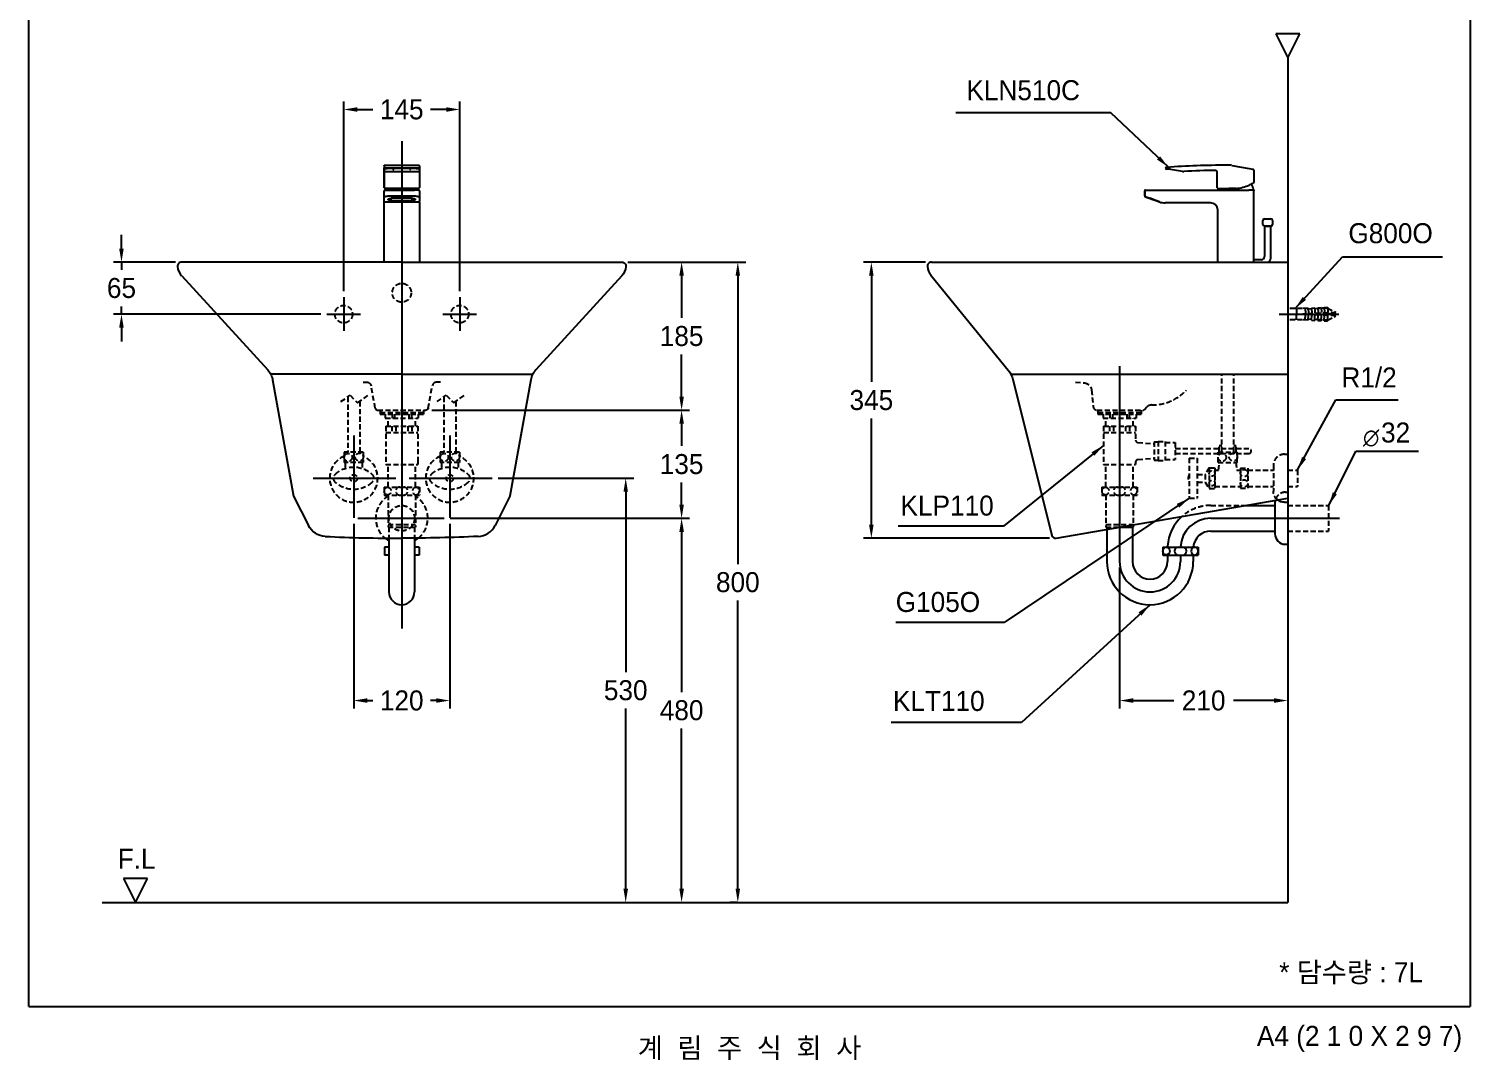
# Model space of a CAD drawing. Header units: millimetres. Extents: x 0 to 1800, y -67 to 2530.
# Drawn here: x 0 to 1800, y -67 to 1222 of the extents above; entities that cross this region are included whole.
import ezdxf
from ezdxf.enums import TextEntityAlignment as Align
from ezdxf.lldxf.tags import DXFTag

# ---------------------------------------------------------------- set-up
doc = ezdxf.new("R2010")
doc.units = ezdxf.units.MM
doc.linetypes.add('DASHED2', pattern=[9.525, 6.35, -3.175])
doc.layers.get('Defpoints').update_dxf_attribs({"color": 1})
for name, color, linetype in [('TEXT', 7, 'Continuous'), ('내부선 및 부속', 4, 'Continuous'), ('도각라인', 7, 'Continuous'), ('외형선', 3, 'Continuous'), ('점선', 6, 'DASHED2'), ('중심선', 1, 'DASHED'), ('치수선', 7, 'Continuous')]:
    doc.layers.add(name, color=color, linetype=linetype)
doc.styles.add('____', font='')
doc.styles.add('타이틀', font='H2GTRM.TTF', dxfattribs={"height": 25})
doc.styles.get('____').set_extended_font_data('굴림')
tags = doc.linetypes.add('DASHDOT', pattern=[70, 31, -13, 13, -13]).pattern_tags.tags
tags[10:11] = [DXFTag(74, 4), DXFTag(75, 0), DXFTag(340, '0'), DXFTag(46, 0.0), DXFTag(50, 0.0), DXFTag(44, 0.0), DXFTag(45, 0.0)]
tags[8:9] = [DXFTag(74, 4), DXFTag(75, 0), DXFTag(340, '0'), DXFTag(46, 0.0), DXFTag(50, 0.0), DXFTag(44, 0.0), DXFTag(45, 0.0)]
tags[6:7] = [DXFTag(74, 4), DXFTag(75, 0), DXFTag(340, '0'), DXFTag(46, 0.0), DXFTag(50, 0.0), DXFTag(44, 0.0), DXFTag(45, 0.0)]
tags[4:5] = [DXFTag(74, 4), DXFTag(75, 0), DXFTag(340, '0'), DXFTag(46, 0.0), DXFTag(50, 0.0), DXFTag(44, 0.0), DXFTag(45, 0.0)]
tags = doc.linetypes.add('DASHED', pattern=[25.72, 12.86, -12.86]).pattern_tags.tags
tags[6:7] = [DXFTag(74, 4), DXFTag(75, 0), DXFTag(340, '0'), DXFTag(46, 0.0), DXFTag(50, 0.0), DXFTag(44, 0.0), DXFTag(45, 0.0)]
tags[4:5] = [DXFTag(74, 4), DXFTag(75, 0), DXFTag(340, '0'), DXFTag(46, 0.0), DXFTag(50, 0.0), DXFTag(44, 0.0), DXFTag(45, 0.0)]
doc.dimstyles.new('MSADIM', dxfattribs={"dimtxt": 33, "dimasz": 17, "dimexe": 10, "dimexo": 7.5, "dimgap": 10, "dimtad": 0, "dimtih": 1, "dimtoh": 1, "dimdec": 0, "dimzin": 1, "dimdsep": 46, "dimtxsty": '____', "dimcen": 11.25, "dimadec": 0, "dimazin": 0, "dimtfac": 1, "dimtdec": 0, "dimtix": 1, "dimtmove": 0, "dimatfit": 3, "dimfxl": 0, "dimtolj": 1, "dimtzin": 1, "dimarcsym": 0})

# ---------------------------------------------------------------- blocks, each defined once
blk = doc.blocks.new('*D4')
at = {"layer": 'Defpoints', "color": 0, "linetype": 'Continuous'}
for p in [(538.2, 1120.9), (393.2, 886.2), (538.2, 886.2)]:
    blk.add_point(p, dxfattribs=at)
at = {"layer": '치수선', "color": 0, "linetype": 'Continuous', "lineweight": -2}
for p, q in [((393.2, 893.7), (393.2, 1130.9)), ((410.2, 1120.9), (429.8, 1120.9)), ((521.2, 1120.9), (501.7, 1120.9)), ((538.2, 893.7), (538.2, 1130.9))]:
    blk.add_line(p, q, dxfattribs=at)
at = {"layer": '치수선', "color": 0, "linetype": 'Continuous'}
for points in [[(410.2, 1123.7), (410.2, 1118), (393.2, 1120.9)], [(521.2, 1123.7), (521.2, 1118), (538.2, 1120.9)]]:
    blk.add_solid(points, dxfattribs=at)
at = {"layer": '치수선', "color": 0, "linetype": 'Continuous', "insert": (465.7, 1120.9), "char_height": 25, "attachment_point": 5, "style": '____'}
blk.add_mtext('\\A1;145', dxfattribs=at)
blk = doc.blocks.new('*D5')
at = {"layer": 'Defpoints', "color": 0, "linetype": 'Continuous'}
for p in [(115.7, 930.2), (190.7, 930.2), (372.2, 865.2)]:
    blk.add_point(p, dxfattribs=at)
at = {"layer": '치수선', "color": 0, "linetype": 'Continuous', "lineweight": -2}
for p, q in [((115.7, 947.2), (115.7, 964.2)), ((183.2, 930.2), (105.7, 930.2)), ((115.7, 930.2), (115.7, 920.5)), ((364.7, 865.2), (105.7, 865.2)), ((115.7, 865.2), (115.7, 874.9)), ((115.7, 848.2), (115.7, 831.2))]:
    blk.add_line(p, q, dxfattribs=at)
at = {"layer": '치수선', "color": 0, "linetype": 'Continuous'}
for points in [[(112.8, 947.2), (118.5, 947.2), (115.7, 930.2)], [(112.8, 848.2), (118.5, 848.2), (115.7, 865.2)]]:
    blk.add_solid(points, dxfattribs=at)
at = {"layer": '치수선', "color": 0, "linetype": 'Continuous', "insert": (115.7, 897.7), "char_height": 25, "attachment_point": 5, "style": '____'}
blk.add_mtext('\\A1;65', dxfattribs=at)
blk = doc.blocks.new('*D6')
at = {"layer": 'Defpoints', "color": 0, "linetype": 'Continuous'}
for p in [(740.7, 930.2), (495.7, 745.2), (815.2, 745.2)]:
    blk.add_point(p, dxfattribs=at)
at = {"layer": '치수선', "color": 0, "linetype": 'Continuous', "lineweight": -2}
for p, q in [((748.2, 930.2), (825.2, 930.2)), ((815.2, 913.2), (815.2, 860.5)), ((815.2, 762.2), (815.2, 814.8)), ((503.2, 745.2), (825.2, 745.2))]:
    blk.add_line(p, q, dxfattribs=at)
at = {"layer": '치수선', "color": 0, "linetype": 'Continuous'}
for points in [[(812.4, 913.2), (818.1, 913.2), (815.2, 930.2)], [(812.4, 762.2), (818.1, 762.2), (815.2, 745.2)]]:
    blk.add_solid(points, dxfattribs=at)
at = {"layer": '치수선', "color": 0, "linetype": 'Continuous', "insert": (815.2, 837.7), "char_height": 25, "attachment_point": 5, "style": '____'}
blk.add_mtext('\\A1;185', dxfattribs=at)
blk = doc.blocks.new('*D7')
at = {"layer": 'Defpoints', "color": 0, "linetype": 'Continuous'}
for p in [(495.7, 745.2), (518.7, 610.2), (815.2, 610.2)]:
    blk.add_point(p, dxfattribs=at)
at = {"layer": '치수선', "color": 0, "linetype": 'Continuous', "lineweight": -2}
for p, q in [((503.2, 745.2), (825.2, 745.2)), ((815.2, 728.2), (815.2, 700.5)), ((815.2, 627.2), (815.2, 654.8)), ((526.2, 610.2), (825.2, 610.2))]:
    blk.add_line(p, q, dxfattribs=at)
at = {"layer": '치수선', "color": 0, "linetype": 'Continuous'}
for points in [[(812.4, 728.2), (818.1, 728.2), (815.2, 745.2)], [(812.4, 627.2), (818.1, 627.2), (815.2, 610.2)]]:
    blk.add_solid(points, dxfattribs=at)
at = {"layer": '치수선', "color": 0, "linetype": 'Continuous', "insert": (815.2, 677.7), "char_height": 25, "attachment_point": 5, "style": '____'}
blk.add_mtext('\\A1;135', dxfattribs=at)
blk = doc.blocks.new('*D8')
at = {"layer": 'Defpoints', "color": 0, "linetype": 'Continuous'}
for p in [(518.7, 610.2), (806.9, 130.2), (815.2, 130.2)]:
    blk.add_point(p, dxfattribs=at)
at = {"layer": '치수선', "color": 0, "linetype": 'Continuous', "lineweight": -2}
for p, q in [((526.2, 610.2), (825.2, 610.2)), ((815.2, 593.2), (815.2, 393)), ((815.2, 147.2), (815.2, 347.4)), ((814.4, 130.2), (825.2, 130.2))]:
    blk.add_line(p, q, dxfattribs=at)
at = {"layer": '치수선', "color": 0, "linetype": 'Continuous'}
for points in [[(812.4, 593.2), (818.1, 593.2), (815.2, 610.2)], [(812.4, 147.2), (818.1, 147.2), (815.2, 130.2)]]:
    blk.add_solid(points, dxfattribs=at)
at = {"layer": '치수선', "color": 0, "linetype": 'Continuous', "insert": (815.2, 370.2), "char_height": 25, "attachment_point": 5, "style": '____'}
blk.add_mtext('\\A1;480', dxfattribs=at)
blk = doc.blocks.new('*D9')
at = {"layer": 'Defpoints', "color": 0, "linetype": 'Continuous'}
for p in [(740.7, 930.2), (885.4, 130.2), (891.5, 130.2)]:
    blk.add_point(p, dxfattribs=at)
at = {"layer": '치수선', "color": 0, "linetype": 'Continuous', "lineweight": -2}
for p, q in [((748.2, 930.2), (895.4, 930.2)), ((885.4, 913.2), (885.4, 553)), ((885.4, 147.2), (885.4, 507.4)), ((884, 130.2), (875.4, 130.2))]:
    blk.add_line(p, q, dxfattribs=at)
at = {"layer": '치수선', "color": 0, "linetype": 'Continuous'}
for points in [[(882.6, 913.2), (888.2, 913.2), (885.4, 930.2)], [(882.6, 147.2), (888.2, 147.2), (885.4, 130.2)]]:
    blk.add_solid(points, dxfattribs=at)
at = {"layer": '치수선', "color": 0, "linetype": 'Continuous', "insert": (885.4, 530.2), "char_height": 25, "attachment_point": 5, "style": '____'}
blk.add_mtext('\\A1;800', dxfattribs=at)
blk = doc.blocks.new('*D10')
at = {"layer": 'Defpoints', "color": 0, "linetype": 'Continuous'}
for p in [(578.5, 660.2), (741, 130.2), (745.4, 130.2)]:
    blk.add_point(p, dxfattribs=at)
at = {"layer": '치수선', "color": 0, "linetype": 'Continuous', "lineweight": -2}
for p, q in [((586, 660.2), (755.4, 660.2)), ((745.4, 643.2), (745.4, 418)), ((745.4, 147.2), (745.4, 372.4)), ((748.5, 130.2), (755.4, 130.2))]:
    blk.add_line(p, q, dxfattribs=at)
at = {"layer": '치수선', "color": 0, "linetype": 'Continuous'}
for points in [[(742.6, 643.2), (748.2, 643.2), (745.4, 660.2)], [(742.6, 147.2), (748.2, 147.2), (745.4, 130.2)]]:
    blk.add_solid(points, dxfattribs=at)
at = {"layer": '치수선', "color": 0, "linetype": 'Continuous', "insert": (745.4, 395.2), "char_height": 25, "attachment_point": 5, "style": '____'}
blk.add_mtext('\\A1;530', dxfattribs=at)
blk = doc.blocks.new('*D11')
at = {"layer": 'Defpoints', "color": 0, "linetype": 'Continuous'}
for p in [(1127.2, 930.2), (1052.2, 585.2), (1282.2, 585.2)]:
    blk.add_point(p, dxfattribs=at)
at = {"layer": '치수선', "color": 0, "linetype": 'Continuous', "lineweight": -2}
for p, q in [((1119.7, 930.2), (1042.2, 930.2)), ((1052.2, 913.2), (1052.2, 780.5)), ((1052.2, 602.2), (1052.2, 734.9)), ((1274.7, 585.2), (1042.2, 585.2))]:
    blk.add_line(p, q, dxfattribs=at)
at = {"layer": '치수선', "color": 0, "linetype": 'Continuous'}
for points in [[(1049.3, 913.2), (1055, 913.2), (1052.2, 930.2)], [(1049.3, 602.2), (1055, 602.2), (1052.2, 585.2)]]:
    blk.add_solid(points, dxfattribs=at)
at = {"layer": '치수선', "color": 0, "linetype": 'Continuous', "insert": (1052.2, 757.7), "char_height": 25, "attachment_point": 5, "style": '____'}
blk.add_mtext('\\A1;345', dxfattribs=at)
blk = doc.blocks.new('*D12')
at = {"layer": 'Defpoints', "color": 0, "linetype": 'Continuous'}
for p in [(405.7, 610.6), (525.7, 610.6), (405.7, 382.4)]:
    blk.add_point(p, dxfattribs=at)
at = {"layer": '치수선', "color": 0, "linetype": 'Continuous', "lineweight": -2}
for p, q in [((405.7, 603.1), (405.7, 372.4)), ((525.7, 603.1), (525.7, 372.4)), ((422.7, 382.4), (429.8, 382.4)), ((508.7, 382.4), (501.6, 382.4))]:
    blk.add_line(p, q, dxfattribs=at)
at = {"layer": '치수선', "color": 0, "linetype": 'Continuous'}
for points in [[(422.7, 385.3), (422.7, 379.6), (405.7, 382.4)], [(508.7, 385.3), (508.7, 379.6), (525.7, 382.4)]]:
    blk.add_solid(points, dxfattribs=at)
at = {"layer": '치수선', "color": 0, "linetype": 'Continuous', "insert": (465.7, 382.4), "char_height": 25, "attachment_point": 5, "style": '____'}
blk.add_mtext('\\A1;120', dxfattribs=at)
blk = doc.blocks.new('*D13')
at = {"layer": 'Defpoints', "color": 0, "linetype": 'Continuous'}
for p in [(1362.2, 556.2), (1572.2, 394.8), (1572.2, 382.4)]:
    blk.add_point(p, dxfattribs=at)
at = {"layer": '치수선', "color": 0, "linetype": 'Continuous', "lineweight": -2}
for p, q in [((1362.2, 548.7), (1362.2, 372.4)), ((1379.2, 382.4), (1429.9, 382.4)), ((1555.2, 382.4), (1504.5, 382.4)), ((1572.2, 387.3), (1572.2, 372.4))]:
    blk.add_line(p, q, dxfattribs=at)
at = {"layer": '치수선', "color": 0, "linetype": 'Continuous'}
for points in [[(1379.2, 385.3), (1379.2, 379.6), (1362.2, 382.4)], [(1555.2, 385.3), (1555.2, 379.6), (1572.2, 382.4)]]:
    blk.add_solid(points, dxfattribs=at)
at = {"layer": '치수선', "color": 0, "linetype": 'Continuous', "insert": (1467.2, 382.4), "char_height": 25, "attachment_point": 5, "style": '____'}
blk.add_mtext('\\A1;210', dxfattribs=at)

msp = doc.modelspace()

# ---------------------------------------------------------------- linework, layer by layer
at = {"layer": '내부선 및 부속', "linetype": 'Continuous'}
for p, q in [((443.7, 1050.2), (443.7, 1047.9)), ((443.7, 1050.2), (443.7, 1050.1)), ((443.7, 1050.1), (443.7, 1046.2)), ((443.7, 1046.7), (443.7, 1047.9)), ((443.7, 1044.6), (443.7, 1046.7)), ((443.7, 1046.2), (443.7, 1045.4)), ((443.7, 1023.2), (443.7, 1045.8)), ((443.7, 1045.8), (443.7, 1044.5)), ((443.7, 1044.2), (443.7, 1045.4)), ((443.7, 1044.5), (443.7, 1044.6)), ((443.7, 1044.2), (443.7, 1027.3)), ((444.7, 1051.2), (486.7, 1051.2)), ((481.7, 1047.6), (449.7, 1047.6)), ((449.7, 1047.6), (449.7, 1047.4)), ((449.7, 1047.4), (481.7, 1047.4)), ((455.7, 1047), (454.7, 1047)), ((454.7, 1047), (454.7, 1046.4)), ((454.7, 1046.4), (454.7, 1046.1)), ((454.7, 1046.1), (455.7, 1046.1)), ((455.7, 1046.1), (455.7, 1047)), ((455.7, 1046.4), (455.7, 1047)), ((455.7, 1046.1), (455.7, 1046.4)), ((475.7, 1047), (475.7, 1046.4)), ((476.7, 1047), (475.7, 1047)), ((475.7, 1046.4), (475.7, 1046.1)), ((475.7, 1046.1), (476.7, 1046.1)), ((476.7, 1046.1), (475.7, 1046.1)), ((476.7, 1046.4), (476.7, 1047)), ((476.7, 1046.1), (476.7, 1047)), ((476.7, 1046.1), (476.7, 1046.4)), ((476.7, 1046.1), (476.7, 1046.1)), ((481.7, 1047.4), (481.7, 1047.6)), ((487.7, 1050.2), (487.7, 1047.9)), ((487.7, 1047.9), (487.7, 1046.7)), ((487.7, 1046.7), (487.7, 1044.6)), ((487.7, 1045.8), (487.7, 1045.8)), ((487.7, 1045.8), (487.7, 1023.2)), ((487.7, 1044.5), (487.7, 1044.6)), ((1419.7, 1047.4), (1419.7, 1047.6)), ((1419.7, 1047.6), (1419.7, 1047.4)), ((1425.6, 1045.7), (1420.6, 1046.4)), ((1440.7, 1043.6), (1425.6, 1045.7)), ((1502.2, 1051), (1523.9, 1047.2)), ((1523.9, 1047.2), (1528.9, 1046.3)), ((1529.7, 1045.3), (1529.7, 1045.2)), ((1529.7, 1044.2), (1529.7, 1045.2)), ((1529.7, 1044.2), (1529.7, 1029.8)), ((443.7, 1027.3), (443.7, 1023.2)), ((444.7, 1043.6), (486.7, 1043.6)), ((486.7, 1043.5), (486.7, 1043.6)), ((1484.2, 1023.2), (1484.2, 1041.8)), ((443.7, 1011.1), (443.7, 1019.2)), ((443.7, 930.2), (443.7, 1019.2)), ((443.7, 1006.3), (443.7, 1011.1)), ((445.1, 1022.2), (444.7, 1022.2)), ((444.7, 1020.2), (449.7, 1020.2)), ((486.3, 1022.2), (445.1, 1022.2)), ((449.7, 1020.2), (481.7, 1020.2)), ((449.7, 1012.9), (481.7, 1012.9)), ((478.7, 1009.9), (452.7, 1009.9)), ((452.7, 1007.2), (452.7, 1009.9)), ((478.7, 1007.2), (478.7, 1009.9)), ((486.7, 1020.2), (481.7, 1020.2)), ((486.7, 1022.2), (486.3, 1022.2)), ((487.7, 1019.2), (487.7, 1011.1)), ((487.7, 1011.1), (487.7, 1006.3)), ((1393.5, 1012.9), (1393.5, 1019.2)), ((1393.5, 1019.2), (1393.5, 1012.9)), ((1399.1, 1010.1), (1394.1, 1011.9)), ((1394.1, 1011.9), (1399.1, 1010.1)), ((1394.5, 1020.2), (1399.5, 1020.2)), ((1399.1, 1010.1), (1412.1, 1005.4)), ((1412.1, 1005.4), (1399.1, 1010.1)), ((1399.5, 1020.2), (1523.7, 1020.2)), ((1399.8, 1009.9), (1407.3, 1007.2)), ((1407.3, 1007.2), (1399.8, 1009.9)), ((1485.2, 1022.2), (1498.7, 1022.2)), ((1485.7, 1022.2), (1490.2, 1022.2)), ((1500.7, 1022.2), (1498.7, 1022.2)), ((1507.7, 1022.2), (1500.7, 1022.2)), ((1528.7, 1020.2), (1523.7, 1020.2)), ((1528.7, 1020.2), (1529.7, 1020.2)), ((1529.7, 1020.2), (1529.7, 1019.2)), ((1529.7, 930.2), (1529.7, 1019.2)), ((443.7, 1005.2), (443.7, 1006.3)), ((443.7, 930.2), (443.7, 1005.2)), ((444.7, 1005.4), (486.7, 1005.4)), ((452.7, 1007.2), (478.7, 1007.2)), ((487.7, 1005.2), (487.7, 1006.3)), ((487.7, 1005.2), (487.7, 1005.2)), ((487.7, 1005.2), (487.7, 930.2)), ((1475.7, 1004.2), (1419, 1004.2)), ((1484.7, 930.2), (1484.7, 995.2)), ((1541.1, 977.1), (1541.1, 982.2)), ((1543.1, 984.2), (1551.2, 984.2)), ((1543.1, 975.2), (1543.1, 937.2)), ((1543.1, 975.2), (1551.1, 975.2)), ((1547.1, 975.2), (1543.1, 975.2)), ((1549.5, 975.2), (1544.8, 975.2)), ((1551.1, 975.2), (1547.1, 975.2)), ((1551.2, 975.2), (1547.1, 975.2)), ((1551.1, 937.2), (1551.1, 975.2)), ((1553.1, 982.3), (1553.1, 977.1)), ((1529.7, 952.2), (1529.7, 957.2)), ((1529.7, 930.2), (1529.7, 952.2)), ((1539.1, 933.2), (1529.7, 933.2)), ((1568.2, 630.2), (1572.2, 630.2)), ((1520.1, 626.2), (1556.2, 626.2)), ((1556.2, 629.7), (1556.2, 594.2)), ((1346.2, 596.2), (1346.2, 556.2)), ((1363.7, 599.2), (1379.2, 599.2)), ((1378.2, 599.2), (1378.2, 556.2)), ((1379.2, 601.9), (1379.2, 599.2)), ((1476.1, 594.2), (1556.2, 594.2)), ((1556.2, 594.2), (1556.2, 590.7)), ((449.7, 585.2), (449.7, 518.2)), ((481.7, 585.2), (481.7, 518.2)), ((1569.2, 577.7), (1572.2, 577.7)), ((444, 574.2), (444, 564.2)), ((449.7, 574.2), (444, 574.2)), ((449.7, 564.2), (444, 564.2)), ((487.5, 574.2), (481.7, 574.2)), ((487.5, 564.2), (481.7, 564.2)), ((487.5, 574.2), (487.5, 564.2)), ((1416.2, 574.2), (1460.2, 574.2)), ((1416.2, 574.2), (1416.2, 564.2)), ((1416.2, 564.2), (1460.2, 564.2)), ((1422.2, 574.2), (1422.2, 575.3)), ((1422.2, 564.2), (1422.2, 556.2)), ((1454.2, 564.2), (1454.2, 556.2)), ((1460.2, 574.2), (1460.2, 564.2))]:
    msp.add_line(p, q, dxfattribs=at)
at = {"layer": '내부선 및 부속', "linetype": 'Continuous', "flags": 128}
for points in [[(1568.2, 630.2, -0.163737), (1559.7, 633)], [(1420.5, 564.2, -0.859727), (1420.5, 574.1)], [(1420.5, 574.1, -0.859727), (1420.5, 564.2)]]:
    msp.add_lwpolyline(points, format="xyb", dxfattribs=at)
at = {"layer": '내부선 및 부속', "linetype": 'Continuous'}
for centre, radius, start, end in [((486.7, 1044.5), 1, 270, 0), ((1420.7, 1047.4), 1, 202.1993, 262.1993), ((1420.7, 1047.4), 1, 202.1993, 262.1993), ((1420.7, 1047.4), 1, 202.1993, 262.1993), ((1420.7, 1047.4), 1, 202.1993, 262.1993), ((1493.4, 51.2), 1000, 89.5936, 93.8863), ((1493.4, 51.2), 993.6, 90.6538, 92.9349), ((1480.9, 1041.7), 3.34, 2.007, 69.3544), ((1500.4, 1041.2), 10, 80, 89.5936), ((1442, 1053.5), 10, 262.1993, 272.9349), ((1502.1, 1077.7), 55.8, 275.72, 293.156), ((1502.5, 1015.1), 27.6, 10.5643, 27.3016), ((444.7, 1023.2), 1, 180, 270), ((444.7, 1019.2), 1, 90, 180), ((444.7, 1019.2), 1, 90, 180), ((473.4, 1015.1), 27.6, 165.1842, 169.4357), ((459, 1015.1), 27.6, 10.5643, 14.8158), ((486.7, 1023.2), 1, 270, 0), ((486.7, 1019.2), 1, 0, 90), ((1394.5, 1019.2), 1, 90, 180), ((1394.5, 1019.2), 1, 90, 180), ((1485.2, 1023.2), 1, 180, 270), ((1516.9, 1015.1), 27.6, 165.1842, 169.4357), ((1419, 1024.2), 20, 250, 270), ((1419, 1024.2), 20, 250, 270), ((1475.7, 995.2), 9, 0, 90), ((1543.1, 982.2), 2, 90, 180), ((1543.1, 977.1), 1.92, 180, 270), ((1551.2, 982.3), 1.92, 0, 90), ((1551.2, 977.1), 1.92, 270, 0), ((1539.1, 937.2), 4, 270, 0), ((1539.1, 937.2), 12, 324.3147, 0), ((1569.2, 629.7), 13, 167.6089, 180), ((1476.1, 572.2), 54, 131.9231, 176.6714), ((1476.1, 572.2), 22, 90, 174.7841), ((465.7, 610.2), 32.5, 229.9846, 240.5076), ((465.7, 610.2), 32.5, 299.4924, 310.0154), ((1569.2, 590.7), 13, 180, 270), ((1435.7, 569.2), 5, 90, 270), ((1440.7, 569.2), 5, 270, 90), ((1456.7, 569.2), 5, 98.6269, 261.3731), ((1455.2, 569.2), 5, 278.6269, 81.3731), ((1400.2, 556.2), 54, 180, 0), ((1400.2, 556.2), 22, 180, 0), ((465.7, 518.2), 16, 180, 0)]:
    msp.add_arc(centre, radius, start, end, dxfattribs=at)
for points, knots in [([(443.7, 1050.3), (443.7, 1050.4), (443.7, 1050.5), (443.8, 1050.7), (443.9, 1050.9), (444.1, 1051.1), (444.4, 1051.2), (444.6, 1051.2), (444.7, 1051.2)], [0, 0, 0, 0, 0.097046, 0.215477, 0.366984, 0.6013, 0.806128, 1, 1, 1, 1]), ([(449.7, 1047.6), (449.3, 1047.6), (448.6, 1047.6), (447.7, 1047.6), (447.1, 1047.6), (446.5, 1047.6), (445.8, 1047.7), (445.1, 1047.7), (444.7, 1047.7), (444.5, 1047.7), (444.4, 1047.8), (444.1, 1047.8), (443.8, 1047.8), (443.7, 1047.9), (443.7, 1047.9)], [0, 0, 0, 0, 0.142857, 0.214286, 0.285714, 0.357143, 0.428571, 0.571429, 0.642857, 0.678571, 0.696429, 0.714286, 0.857143, 1, 1, 1, 1]), ([(443.7, 1046.7), (443.7, 1046.8), (444.1, 1047), (445.8, 1047.2), (447.9, 1047.4), (449.3, 1047.4), (449.7, 1047.4)], [0, 0, 0, 0, 0.285714, 0.571429, 0.857143, 1, 1, 1, 1]), ([(487.6, 1047.9), (487.6, 1047.8), (487.5, 1047.8), (487.2, 1047.8), (486.4, 1047.7), (485.6, 1047.7), (484.9, 1047.6), (484.1, 1047.6), (483.1, 1047.6), (482.1, 1047.6), (481.7, 1047.6)], [0, 0, 0, 0, 0.022938, 0.185782, 0.348626, 0.511469, 0.592891, 0.674313, 0.837156, 1, 1, 1, 1]), ([(481.7, 1047.4), (482.6, 1047.4), (484.4, 1047.3), (486.6, 1047.1), (487.4, 1046.9), (487.6, 1046.8), (487.6, 1046.8)], [0, 0, 0, 0, 0.32589, 0.651781, 0.977671, 1, 1, 1, 1]), ([(486.7, 1051.2), (486.7, 1051.2), (486.8, 1051.2), (487, 1051.2), (487.3, 1051), (487.5, 1050.9), (487.6, 1050.7), (487.6, 1050.6), (487.7, 1050.4), (487.7, 1050.3), (487.7, 1050.3), (487.7, 1050.3)], [0, 0, 0, 0, 0.020818, 0.239105, 0.419032, 0.574027, 0.708164, 0.821662, 0.913084, 0.980269, 1, 1, 1, 1]), ([(1420.6, 1048.6), (1420.5, 1048.6), (1420.3, 1048.5), (1420, 1048.3), (1419.9, 1048.1), (1419.7, 1047.9), (1419.7, 1047.7), (1419.7, 1047.6)], [0, 0, 0, 0, 0.285714, 0.428571, 0.571429, 0.785714, 1, 1, 1, 1]), ([(1420.6, 1048.6), (1420.6, 1048.6), (1420.7, 1048.6), (1421, 1048.6), (1421.4, 1048.6), (1421.8, 1048.7), (1422.5, 1048.7), (1423.5, 1048.8), (1424.5, 1048.8), (1425.3, 1048.9), (1425.6, 1048.9)], [0, 0, 0, 0, 0.142857, 0.285714, 0.357143, 0.428571, 0.571429, 0.714286, 0.857143, 1, 1, 1, 1]), ([(1529.1, 1028.8), (1529.1, 1028.8), (1529, 1028.8), (1528.8, 1028.7), (1528.4, 1028.4), (1528, 1028.3), (1527.7, 1028.1), (1527.2, 1027.9), (1526.8, 1027.6), (1526.1, 1027.3), (1525.5, 1027), (1524.9, 1026.7), (1524.7, 1026.6), (1524.5, 1026.6)], [0, 0, 0, 0, 0.022972, 0.19686, 0.283804, 0.370748, 0.457692, 0.5229, 0.63158, 0.718524, 0.892412, 0.935884, 1, 1, 1, 1]), ([(1528.7, 1028.6), (1528.7, 1028.6), (1528.7, 1028.6), (1528.6, 1028.6), (1528.6, 1028.6), (1528.5, 1028.5), (1528.5, 1028.5), (1528.4, 1028.5), (1528.3, 1028.4), (1528.3, 1028.4), (1528.2, 1028.4), (1528.2, 1028.3), (1528.1, 1028.3), (1528, 1028.3), (1528, 1028.3), (1527.9, 1028.2), (1527.8, 1028.2), (1527.7, 1028.1), (1527.6, 1028.1), (1527.5, 1028), (1527.3, 1027.9), (1527.2, 1027.8), (1527.2, 1027.8), (1527.1, 1027.8), (1527.1, 1027.8), (1527.1, 1027.8)], [0, 0, 0, 0, 0.147203, 0.147203, 0.295653, 0.295653, 0.37051, 0.37051, 0.483564, 0.483564, 0.521467, 0.521467, 0.597561, 0.597561, 0.635788, 0.635788, 0.751471, 0.751471, 0.829397, 0.829397, 0.947331, 0.947331, 0.986892, 0.986892, 1, 1, 1, 1]), ([(1529.6, 1029.7), (1529.6, 1029.6), (1529.6, 1029.4), (1529.5, 1029.2), (1529.3, 1029), (1529.2, 1028.9), (1529.1, 1028.8)], [0, 0, 0, 0, 0.250001, 0.499999, 0.749998, 1, 1, 1, 1]), ([(1529.6, 1029.7), (1529.6, 1029.7), (1529.7, 1029.8), (1529.7, 1029.8), (1529.7, 1029.8)], [0, 0, 0, 0, 0.15708, 1, 1, 1, 1]), ([(443.7, 1011.1), (443.7, 1011.3), (444.1, 1011.9), (445.8, 1012.5), (447.9, 1012.8), (449.3, 1012.9), (449.7, 1012.9)], [0, 0, 0, 0, 0.285714, 0.571429, 0.857143, 1, 1, 1, 1]), ([(481.7, 1012.9), (482.6, 1012.9), (484.4, 1012.8), (486.6, 1012.2), (487.4, 1011.7), (487.6, 1011.4), (487.6, 1011.4)], [0, 0, 0, 0, 0.326484, 0.652968, 0.979452, 1, 1, 1, 1]), ([(1393.5, 1012.9), (1393.5, 1012.8), (1393.5, 1012.6), (1393.6, 1012.4), (1393.7, 1012.2), (1393.9, 1012.1), (1394, 1012), (1394.1, 1011.9)], [0, 0, 0, 0, 0.214286, 0.428571, 0.571429, 0.714286, 1, 1, 1, 1]), ([(443.7, 1005.2), (443.7, 1005.2), (443.7, 1005.2), (443.7, 1005.1), (443.7, 1005), (443.7, 1004.9)], [0, 0, 0, 0, 0.003909, 0.003909, 1, 1, 1, 1]), ([(487.7, 1005), (487.7, 1005), (487.7, 1005), (487.7, 1005), (487.7, 1005)], [0, 0, 0, 0, 0.705199, 1, 1, 1, 1])]:
    msp.add_open_spline(points, degree=3, knots=knots, dxfattribs=at)
for points in [[(444.7, 1043.6), (443.7, 1043.6), (443.7, 1044.6)], [(487.7, 1044.6), (487.7, 1043.6), (486.7, 1043.6)], [(444.7, 1005.4), (443.7, 1005.4), (443.7, 1006.3)], [(487.7, 1006.3), (487.7, 1005.4), (486.7, 1005.4)]]:
    msp.add_rational_spline(points, [1, 0.707106769085, 1], degree=2, dxfattribs=at)
for points, degree in [([(487.7, 1048.1), (487.7, 1048), (487.6, 1047.9)], 2), ([(487.7, 1047.9), (487.7, 1047.9), (487.7, 1047.9), (487.6, 1047.9)], 3), ([(487.6, 1046.8), (487.6, 1046.7), (487.7, 1046.5)], 2), ([(487.6, 1046.8), (487.7, 1046.8), (487.7, 1046.7), (487.7, 1046.7)], 3), ([(487.7, 1048.1), (487.7, 1048), (487.7, 1048), (487.7, 1047.9)], 3), ([(487.7, 1046.7), (487.7, 1046.6), (487.7, 1046.6), (487.7, 1046.5)], 3), ([(1420.6, 1048.6), (1420.1, 1048.5), (1419.7, 1048.1), (1419.7, 1047.6)], 3), ([(1419.7, 1047.4), (1419.7, 1046.9), (1420.1, 1046.4), (1420.6, 1046.4)], 3), ([(1420.4, 1048.5), (1420.4, 1048.5), (1420.4, 1048.5), (1420.5, 1048.5)], 3), ([(1523.9, 1047.2), (1523.9, 1047.2), (1523.9, 1047.2), (1523.9, 1047.2)], 3), ([(1529.7, 1045.3), (1529.7, 1045.8), (1529.3, 1046.2), (1528.9, 1046.3)], 3), ([(487.2, 1043.7), (487.2, 1043.6), (487.2, 1043.6), (487.2, 1043.5)], 3), ([(487.3, 1043.7), (487.3, 1043.7), (487.2, 1043.6), (487.2, 1043.5)], 3), ([(1524.6, 1026.6), (1524.3, 1026.5), (1524.1, 1026.4)], 2), ([(1524.1, 1026.4), (1524.1, 1026.4), (1524.1, 1026.4), (1524.1, 1026.4)], 3), ([(487.6, 1011.4), (487.7, 1011.3), (487.7, 1011.2), (487.7, 1011.1)], 3), ([(487.6, 1011.4), (487.6, 1011.2), (487.7, 1010.9)], 2), ([(487.7, 1011.1), (487.7, 1011), (487.7, 1010.9), (487.7, 1010.9)], 3), ([(1393.5, 1012.9), (1393.5, 1012.5), (1393.7, 1012.1), (1394.1, 1011.9)], 3)]:
    msp.add_open_spline(points, degree=degree, dxfattribs=at)
for points in [[(452.7, 1007.2), (448.7, 1007.2), (448.7, 1008.5), (448.7, 1009.9), (452.7, 1009.9)], [(478.7, 1009.9), (482.7, 1009.9), (482.7, 1008.5), (482.7, 1007.2), (478.7, 1007.2)]]:
    msp.add_rational_spline(points, [1, 0.707106769085, 1, 0.707106769085, 1], degree=2, knots=[0, 0, 0, 0.5, 0.5, 1, 1, 1], dxfattribs=at)
at = {"layer": '도각라인'}
for p, q in [((0, 0), (0, 2530)), ((1800, 2530), (1800, 0)), ((0, 0), (1800, 0))]:
    msp.add_line(p, q, dxfattribs=at)
at = {"layer": '외형선', "linetype": 'Continuous'}
for p, q in [((1587.2, 1215.3), (1557.2, 1215.3)), ((1557.2, 1215.3), (1572.2, 1185.3)), ((1572.2, 1185.3), (1587.2, 1215.3)), ((1572.2, 1185.3), (1572.2, 130.2)), ((465.7, 930.2), (190.7, 930.2)), ((465.7, 930.2), (740.7, 930.2)), ((1127.2, 930.2), (1572.2, 930.2)), ((190.9, 913), (298.3, 795.5)), ((740.5, 913), (633.1, 795.5)), ((1126.6, 913.9), (1223, 795.4)), ((465.7, 790.2), (302.1, 790.2)), ((304.5, 783.1), (330.7, 637.7)), ((465.7, 790.2), (629.3, 790.2)), ((626.9, 783.1), (600.7, 637.7)), ((1226.4, 790.2), (1572.2, 790.2)), ((1228.8, 783.7), (1277.4, 589)), ((331, 636.8), (349.1, 601.1)), ((600.4, 636.8), (582.3, 601.1)), ((1283.1, 585.3), (1572.2, 635.2)), ((1572.2, 642.7), (1572.2, 577.7)), ((148.3, 160.2), (118.3, 160.2)), ((118.3, 160.2), (133.3, 130.2)), ((133.3, 130.2), (148.3, 160.2)), ((91.7, 130.2), (1572.2, 130.2))]:
    msp.add_line(p, q, dxfattribs=at)
at = {"layer": '외형선', "linetype": 'Continuous', "flags": 128}
for points in [[(745.7, 924.7, -0.16487), (740.5, 913)], [(740.7, 930.2, -0.439993), (745.7, 924.7)], [(298.3, 795.5, -0.141463), (304.5, 783.1)], [(1223, 795.4, -0.11005), (1228.8, 783.7)], [(600.7, 637.7, -0.072887), (600.4, 636.8)], [(370.2, 587.5, -0.269604), (349.1, 601.1)], [(561.2, 587.5, -0.011937), (465.7, 585.2)]]:
    msp.add_lwpolyline(points, format="xyb", dxfattribs=at)
at = {"layer": '외형선', "linetype": 'Continuous'}
for centre, radius, start, end in [((190.7, 925.2), 5, 90, 184.9966), ((205.6, 926.5), 20, 184.9966, 222.4453), ((1127.2, 925.2), 5, 90, 184.9966), ((1142.2, 926.5), 20, 184.9966, 219.1158), ((651.5, 778.6), 25, 137.5553, 169.7626), ((333.7, 638.2), 3, 190.239, 206.9119), ((560, 612.4), 25, 272.7355, 333.0893), ((465.7, 2585.2), 2000, 267.2645, 270), ((1282.2, 590.2), 5, 193.995, 279.7966)]:
    msp.add_arc(centre, radius, start, end, dxfattribs=at)
at = {"layer": '점선'}
for p, q in [((1590.8, 872.2), (1572.2, 872.2)), ((1583.2, 872.2), (1583.2, 865.2)), ((1583.2, 858.2), (1583.2, 865.2)), ((1597.8, 872.6), (1590.8, 872.2)), ((1632.2, 867.3), (1591, 865.2)), ((1632.2, 863), (1591, 865.2)), ((1593.8, 872.3), (1594.2, 865.4)), ((1593.8, 858), (1594.2, 865)), ((1621.9, 872.8), (1593.9, 871.3)), ((1597.8, 872.6), (1598.2, 865.6)), ((1597.8, 857.8), (1598.2, 864.8)), ((1601.8, 872.8), (1605.8, 873)), ((1601.8, 872.8), (1602.2, 865.8)), ((1601.8, 857.6), (1602.2, 864.6)), ((1605.8, 873), (1606.2, 866)), ((1605.8, 857.4), (1606.2, 864.4)), ((1609.8, 873.2), (1613.8, 873.4)), ((1609.8, 873.2), (1610.2, 866.2)), ((1609.8, 857.2), (1610.2, 864.2)), ((1613.8, 873.4), (1614.2, 866.4)), ((1617.8, 873.6), (1621.8, 873.8)), ((1617.8, 873.6), (1618.2, 866.6)), ((1625.2, 865.2), (1620.1, 866.7)), ((1625.2, 865.2), (1620.1, 863.7)), ((1621.8, 873.8), (1622.2, 866.8)), ((1621.9, 872.8), (1632.2, 867.3)), ((1590.8, 858.2), (1572.2, 858.2)), ((1597.8, 857.8), (1590.8, 858.2)), ((1621.9, 857.6), (1593.9, 859)), ((1601.8, 857.6), (1605.8, 857.4)), ((1609.8, 857.2), (1613.8, 857)), ((1613.8, 857), (1614.2, 864)), ((1617.8, 856.8), (1618.2, 863.8)), ((1617.8, 856.8), (1621.8, 856.6)), ((1621.8, 856.6), (1622.2, 863.6)), ((1621.9, 857.6), (1632.2, 863)), ((432.7, 747.6), (427.3, 776.1)), ((427.4, 776), (427.4, 775.8)), ((498.7, 747.6), (504.1, 776.1)), ((504, 776), (504, 775.8)), ((1307.1, 780.3), (1318.1, 779.3)), ((1489.7, 692.9), (1489.7, 790.2)), ((1504.7, 692.9), (1504.7, 790.2)), ((389.8, 755.9), (401.1, 763.8)), ((398.2, 761.7), (398.2, 692.9)), ((401.1, 763.8), (410.6, 754.3)), ((410.6, 754.3), (423.7, 763.6)), ((413.2, 756.2), (413.2, 692.9)), ((509.8, 755.9), (521.1, 763.8)), ((518.2, 761.7), (518.2, 692.9)), ((521.1, 763.8), (530.6, 754.3)), ((530.6, 754.3), (543.7, 763.6)), ((533.2, 756.2), (533.2, 692.9)), ((1327.1, 770.4), (1329.2, 749.7)), ((435.7, 745.2), (495.7, 745.2)), ((438.7, 745.2), (438.7, 740.2)), ((438.7, 742.2), (492.7, 742.2)), ((438.7, 740.2), (492.7, 740.2)), ((445.2, 740.2), (445.2, 735.2)), ((453.7, 740.2), (453.7, 735.2)), ((456.7, 740.2), (456.7, 735.2)), ((474.7, 740.2), (474.7, 735.2)), ((477.7, 740.2), (477.7, 735.2)), ((486.2, 740.2), (486.2, 735.2)), ((492.7, 745.2), (492.7, 740.2)), ((1334.2, 745.2), (1391, 745.2)), ((1335.2, 745.2), (1335.2, 740.2)), ((1335.2, 742.2), (1389.2, 742.2)), ((1335.2, 740.2), (1389.2, 740.2)), ((1341.7, 740.2), (1341.7, 735.2)), ((1350.2, 740.2), (1350.2, 735.2)), ((1353.2, 740.2), (1353.2, 735.2)), ((1371.2, 740.2), (1371.2, 735.2)), ((1374.2, 740.2), (1374.2, 735.2)), ((1382.7, 740.2), (1382.7, 735.2)), ((1389.2, 745.2), (1389.2, 740.2)), ((1393.1, 746.1), (1396.4, 749.3)), ((445.2, 735.2), (486.2, 735.2)), ((445.7, 725.2), (445.7, 677.2)), ((445.7, 725.2), (485.7, 725.2)), ((448.7, 725.2), (448.7, 735.2)), ((453.2, 725.2), (453.2, 717.2)), ((458.2, 725.2), (458.2, 717.2)), ((473.2, 725.2), (473.2, 717.2)), ((478.2, 725.2), (478.2, 717.2)), ((482.7, 725.2), (482.7, 735.2)), ((485.7, 725.2), (485.7, 680.4)), ((1341.7, 735.2), (1382.7, 735.2)), ((1342.2, 725.2), (1342.2, 677.2)), ((1342.2, 725.2), (1382.2, 725.2)), ((1345.2, 725.2), (1345.2, 735.2)), ((1349.7, 725.2), (1349.7, 717.2)), ((1354.7, 725.2), (1354.7, 717.2)), ((1369.7, 725.2), (1369.7, 717.2)), ((1374.7, 725.2), (1374.7, 717.2)), ((1379.2, 725.2), (1379.2, 735.2)), ((1382.2, 725.2), (1382.2, 707.9)), ((445.7, 717.2), (485.7, 717.2)), ((1342.2, 717.2), (1382.2, 717.2)), ((1385, 704.9), (1405.2, 703.2)), ((1405.2, 705.7), (1405.2, 682.7)), ((1405.2, 705.7), (1410.2, 705.7)), ((1410.2, 706.2), (1410.2, 682.2)), ((1410.2, 706.2), (1419.2, 706.2)), ((1419.2, 706.2), (1419.2, 682.2)), ((1419.2, 704.9), (1431.7, 704.9)), ((1431.7, 704.9), (1431.7, 683.4)), ((393.7, 692.9), (393.7, 679.9)), ((417.7, 692.9), (393.7, 692.9)), ((417.7, 692.9), (417.7, 679.9)), ((513.7, 692.9), (513.7, 679.9)), ((537.7, 692.9), (513.7, 692.9)), ((537.7, 692.9), (537.7, 679.9)), ((1385, 683.4), (1405.2, 685.2)), ((1431.7, 697.2), (1523.7, 697.2)), ((1431.7, 691.2), (1523.7, 691.2)), ((1449.2, 685.2), (1449.2, 635.2)), ((1449.2, 685.2), (1459.2, 685.2)), ((1459.2, 685.2), (1459.2, 635.2)), ((1485.2, 692.9), (1509.2, 692.9)), ((1485.2, 679.9), (1485.2, 692.9)), ((1486.7, 692.9), (1486.7, 700.7)), ((1489.7, 700.7), (1486.7, 700.7)), ((1507.7, 700.7), (1504.7, 700.7)), ((1507.7, 692.9), (1507.7, 700.7)), ((1509.2, 679.9), (1509.2, 692.9)), ((1568.2, 690.2), (1572.2, 690.2)), ((417.7, 679.9), (393.7, 679.9)), ((395.2, 679.9), (395.2, 672.5)), ((416.2, 679.9), (416.2, 672.5)), ((445.7, 677.2), (485.7, 677.2)), ((448.7, 649.2), (448.7, 677.2)), ((482.7, 649.2), (482.7, 677.2)), ((485.7, 680.4), (485.7, 677.2)), ((537.7, 679.9), (513.7, 679.9)), ((515.2, 679.9), (515.2, 672.5)), ((536.2, 679.9), (536.2, 672.5)), ((1342.2, 677.2), (1382.2, 677.2)), ((1345.2, 649.2), (1345.2, 677.2)), ((1379.2, 649.2), (1379.2, 677.2)), ((1382.2, 680.4), (1382.2, 677.2)), ((1405.2, 682.7), (1410.2, 682.7)), ((1410.2, 682.2), (1419.2, 682.2)), ((1419.2, 683.4), (1431.7, 683.4)), ((1474.2, 673.2), (1469.2, 664.9)), ((1474.2, 673.2), (1481.2, 673.2)), ((1474.2, 673.2), (1474.2, 647.2)), ((1481.2, 673.2), (1481.2, 647.2)), ((1481.2, 670.4), (1485.7, 670.4)), ((1485.2, 679.9), (1509.2, 679.9)), ((1485.7, 670.4), (1487.2, 679.9)), ((1507.2, 679.9), (1508.7, 670.4)), ((1508.7, 670.4), (1513.2, 670.4)), ((1513.2, 672.7), (1513.2, 647.7)), ((1513.2, 672.7), (1522.2, 672.7)), ((1522.2, 672.7), (1522.2, 647.7)), ((1522.2, 670.4), (1554.2, 670.4)), ((1554.2, 676.2), (1554.2, 644.2)), ((1572.2, 670.4), (1584.2, 670.4)), ((1584.2, 670.4), (1584.2, 649.9)), ((443.7, 649.2), (487.7, 649.2)), ((443.7, 649.2), (443.7, 639.2)), ((487.7, 649.2), (487.7, 639.2)), ((1340.2, 649.2), (1384.2, 649.2)), ((1340.2, 649.2), (1340.2, 639.2)), ((1384.2, 649.2), (1384.2, 639.2)), ((1459.2, 664.9), (1469.2, 664.9)), ((1459.2, 655.4), (1469.2, 655.4)), ((1469.2, 664.9), (1469.2, 655.4)), ((1469.2, 655.4), (1474.2, 647.2)), ((1481.2, 649.9), (1513.2, 649.9)), ((1522.2, 649.9), (1554.2, 649.9)), ((1572.2, 649.9), (1584.2, 649.9)), ((443.7, 639.2), (487.7, 639.2)), ((448.7, 639.2), (448.7, 599.2)), ((482.7, 639.2), (482.7, 599.2)), ((1340.2, 639.2), (1384.2, 639.2)), ((1345.2, 639.2), (1345.2, 599.2)), ((1379.2, 639.2), (1379.2, 601.9)), ((1449.2, 635.2), (1459.2, 635.2)), ((1474.2, 647.2), (1481.2, 647.2)), ((1513.2, 647.7), (1522.2, 647.7)), ((1569.2, 642.7), (1572.2, 642.7)), ((1476.1, 626.2), (1520.1, 626.2)), ((1572.2, 626.2), (1623.2, 626.2)), ((1623.2, 626.2), (1623.2, 594.2)), ((448.7, 602.2), (482.7, 602.2)), ((448.7, 599.2), (482.7, 599.2)), ((449.7, 599.2), (449.7, 585.2)), ((481.7, 599.2), (481.7, 585.2)), ((1345.2, 602.2), (1379.2, 602.2)), ((1345.2, 599.2), (1363.7, 599.2)), ((1346.2, 599.2), (1346.2, 596.2)), ((1572.2, 594.2), (1623.2, 594.2))]:
    msp.add_line(p, q, dxfattribs=at)
at = {"layer": '점선', "flags": 128}
for points in [[(422.4, 780.1, -0.357724), (427.3, 776.1)], [(514, 780.2, -0.00306), (509, 780.1)], [(1318.1, 779.3, -0.355918), (1327.1, 770.4)], [(498.7, 747.6, -0.359904), (495.7, 745.2)], [(383, 665.3, -0.388889), (428.4, 665.3)], [(503, 665.3, -0.388889), (548.4, 665.3)], [(383, 655, -0.44), (383, 665.3)], [(428.4, 655, -0.388889), (383, 655)], [(428.4, 665.3, -0.44), (428.4, 655)], [(448, 639.2, -0.859727), (448, 649.1)], [(448, 649.1, -0.859727), (448, 639.2)], [(503, 655, -0.44), (503, 665.3)], [(548.4, 655, -0.388889), (503, 655)], [(548.4, 665.3, -0.44), (548.4, 655)], [(1344.5, 639.2, -0.859727), (1344.5, 649.1)], [(1344.5, 649.1, -0.859727), (1344.5, 639.2)], [(1559.7, 633, -0.234568), (1554.2, 644.2)]]:
    msp.add_lwpolyline(points, format="xyb", dxfattribs=at)
at = {"layer": '점선'}
for centre, radius in [((465.7, 891.9), 11.8), ((393.2, 865.2), 11), ((538.2, 865.2), 11), ((398.8, 686.3), 5), ((412.7, 686.6), 5), ((518.8, 686.3), 5), ((532.7, 686.6), 5), ((1490.2, 686.3), 5), ((1504.2, 686.6), 5), ((1477.7, 666.2), 3.5), ((1517.7, 666.7), 4.5), ((405.7, 660.2), 4.5), ((525.7, 660.2), 4.5), ((1477.7, 654.2), 3.5), ((1517.7, 653.7), 4.5), ((465.7, 610.2), 16)]:
    msp.add_circle(centre, radius, dxfattribs=at)
for centre, radius, start, end in [((425.6, 1190.1), 410, 268.856, 269.5574), ((509, 775.1), 5, 90.4426, 169.1759), ((1403.1, 809.7), 58, 269.0402, 317.0954), ((435.7, 748.2), 3, 190.8241, 270), ((1334.2, 750.2), 5, 186.0235, 270), ((1391, 748.2), 3, 270.0004, 315), ((1402, 743.7), 8, 89.0402, 135), ((1385.2, 707.9), 3, 180, 265.0303), ((405.7, 660.2), 30, 113.5781, 66.4217), ((525.7, 660.2), 30, 113.5781, 66.4217), ((1523.7, 694.2), 3, 270, 90), ((1568.2, 676.2), 14, 90, 180), ((1385.2, 680.4), 3, 94.9697, 180), ((463.2, 644.2), 5, 90, 270), ((468.2, 644.2), 5, 270, 90), ((484.2, 644.2), 5, 98.6269, 261.3731), ((482.7, 644.2), 5, 278.6269, 81.3731), ((1359.7, 644.2), 5, 90, 270), ((1364.7, 644.2), 5, 270, 90), ((1380.7, 644.2), 5, 98.6269, 261.3731), ((1379.2, 644.2), 5, 278.6269, 81.3731), ((1455.6, 660.2), 7.84, 144.9654, 215.0346), ((465.7, 610.2), 32.5, 121.5389, 229.9846), ((465.7, 610.2), 32.5, 310.0154, 58.4611), ((1569.2, 629.7), 13, 90, 167.6089), ((1476.1, 572.2), 54, 90, 131.9231)]:
    msp.add_arc(centre, radius, start, end, dxfattribs=at)
at = {"layer": '중심선', "linetype": 'DASHDOT'}
for p, q in [((465.7, 1081.5), (465.7, 472.4)), ((393.2, 886.2), (393.2, 844.2)), ((538.2, 886.2), (538.2, 844.2)), ((372.2, 865.2), (414.2, 865.2)), ((517.2, 865.2), (559.2, 865.2)), ((1561.3, 865.2), (1636, 865.2)), ((1362.2, 800.3), (1362.2, 556.2)), ((405.7, 713.6), (405.7, 610.6)), ((525.7, 713.6), (525.7, 610.6)), ((354.9, 660.2), (458.5, 660.2)), ((474.9, 660.2), (578.5, 660.2)), ((411, 610.2), (518.7, 610.2)), ((1476.1, 610.2), (1636.7, 610.2)), ((1438.2, 564.2), (1438.2, 556.2))]:
    msp.add_line(p, q, dxfattribs=at)
for centre, start, end in [((1476.1, 572.2), 90, 176.6714), ((1400.2, 556.2), 180.0006, 0)]:
    msp.add_arc(centre, 38, start, end, dxfattribs=at)

# ---------------------------------------------------------------- texts
at = {"layer": 'TEXT', "style": '타이틀'}
msp.add_text('F.L', height=25, dxfattribs=at).set_placement((134.6, 184.8), align=Align.MIDDLE)
for s, p in [('* 담수량 : 7L', (1651.3, 42.9)), ('계  림  주  식  회  사', (900, -51.7))]:
    msp.add_text(s, height=25, dxfattribs=at).set_placement(p, align=Align.MIDDLE_CENTER)
msp.add_text('A4 (2 1 0 X 2 9 7)', height=25, dxfattribs=at).set_placement((1790, -36.5), align=Align.MIDDLE_RIGHT)
at = {"layer": 'TEXT', "char_height": 25, "width": 380.447, "attachment_point": 1, "line_spacing_factor": 0.963855, "style": '타이틀'}
for s, insert in [('\\A1;KLN510C', (1170.9, 1157.5)), ('\\A1;G800O', (1647.9, 978.8)), ('\\A1;R1/2', (1639.2, 798.6)), ('\\A1;KLP110', (1088.6, 638.5)), ('\\A1;G105O', (1082.6, 518.1)), ('\\A1;KLT110', (1079.1, 394.4))]:
    msp.add_mtext(s, dxfattribs=dict(at, insert=insert))
at = {"layer": '치수선'}
for s, height, style, p in [('∅', 20, '____', (1666.2, 700.9)), ('32', 25, '타이틀', (1688.7, 704.8))]:
    msp.add_text(s, height=height, dxfattribs=dict(at, style=style)).set_placement(p)

# ---------------------------------------------------------------- dimensions: what is measured, and where the dimension line sits
at = {"layer": '치수선', "linetype": 'Continuous'}
for base, p1, p2, picture, middle in [((538.2, 1120.9), (393.2, 886.2), (538.2, 886.2), '*D4', (465.7, 1120.9)), ((405.7, 382.4), (525.7, 610.6), (405.7, 610.6), '*D12', (465.7, 382.4))]:
    dim = msp.add_linear_dim(base=base, p1=p1, p2=p2, dimstyle='MSADIM', override={"dimtxt": 25}, dxfattribs=at)
    dim.commit()
    dim.dimension.update_dxf_attribs({"geometry": picture, "text_midpoint": middle, "dimtype": 160})
for base, p1, p2, picture, middle in [((115.7, 930.2), (372.2, 865.2), (190.7, 930.2), '*D5', (115.7, 897.7)), ((815.2, 745.2), (740.7, 930.2), (495.7, 745.2), '*D6', (815.2, 837.7)), ((815.2, 610.2), (495.7, 745.2), (518.7, 610.2), '*D7', (815.2, 677.7)), ((815.2, 130.2), (518.7, 610.2), (806.9, 130.2), '*D8', (815.2, 370.2))]:
    dim = msp.add_linear_dim(base=base, p1=p1, p2=p2, angle=90, dimstyle='MSADIM', override={"dimtxt": 25}, dxfattribs=at)
    dim.commit()
    dim.dimension.update_dxf_attribs({"geometry": picture, "text_midpoint": middle})
for base, p1, p2, picture, middle in [((885.4, 130.2), (740.7, 930.2), (891.5, 130.2), '*D9', (885.4, 530.2)), ((1052.2, 585.2), (1127.2, 930.2), (1282.2, 585.2), '*D11', (1052.2, 757.7)), ((745.4, 130.2), (578.5, 660.2), (741, 130.2), '*D10', (745.4, 395.2))]:
    dim = msp.add_linear_dim(base=base, p1=p1, p2=p2, angle=90, dimstyle='MSADIM', override={"dimtxt": 25}, dxfattribs=at)
    dim.commit()
    dim.dimension.update_dxf_attribs({"geometry": picture, "text_midpoint": middle, "dimtype": 160})
dim = msp.add_linear_dim(base=(1572.2, 382.4), p1=(1362.2, 556.2), p2=(1572.2, 394.8), dimstyle='MSADIM', override={"dimtxt": 25}, dxfattribs=at)
dim.commit()
dim.dimension.update_dxf_attribs({"geometry": '*D13', "text_midpoint": (1467.2, 382.4)})

# ---------------------------------------------------------------- leaders
at = {"layer": 'TEXT'}
for points in [[(1423.2, 1048.7), (1351.2, 1116.5), (1157.8, 1116.5)], [(1581.4, 872.3), (1640.7, 936.8), (1765.4, 936.8)], [(1584.4, 670.5), (1632.2, 758.1), (1710.2, 758.1)], [(1342.2, 701.2), (1217.3, 600.4), (1085.8, 600.4)], [(1623.4, 626.2), (1657.1, 693.8), (1735.4, 693.8)], [(1449.2, 635.2), (1217.9, 480.1), (1082.6, 480)], [(1400.2, 502.1), (1239.7, 354.8), (1076.8, 354.8)]]:
    msp.add_leader(points, dimstyle='MSADIM', override={"dimtxt": 30}, dxfattribs=at)

doc.saveas('drawing.dxf')
